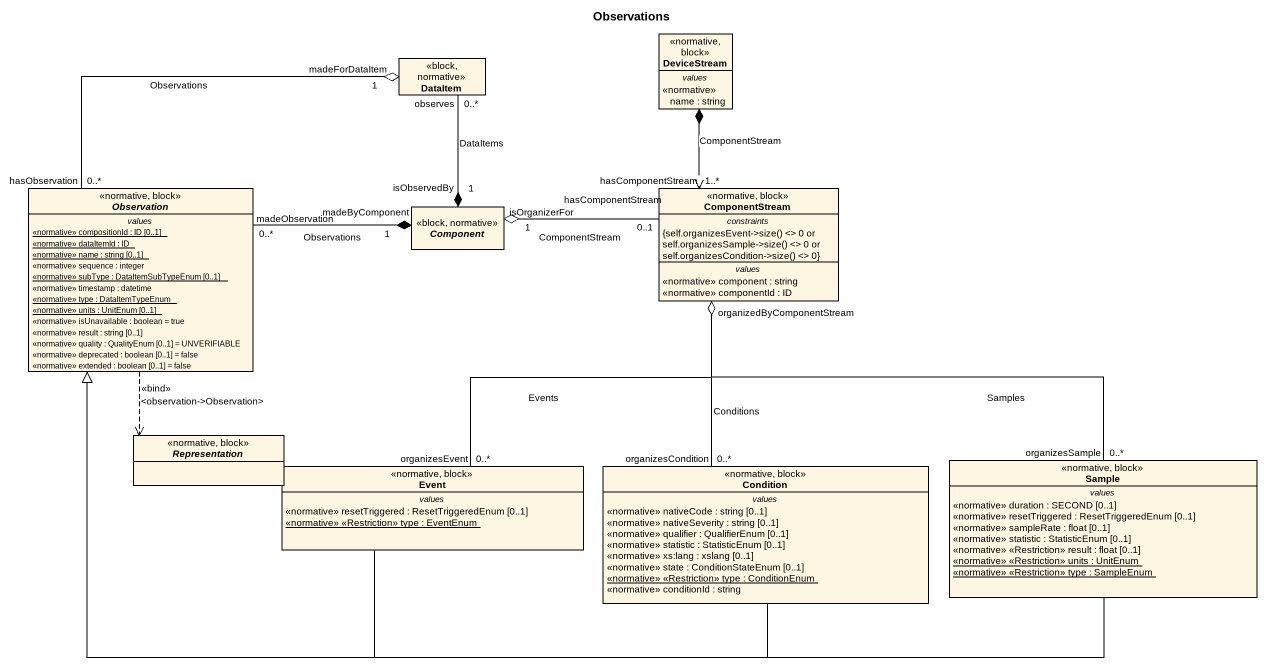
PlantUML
@startuml
title Observations
hide circle
hide empty members
class DeviceStream <<normative, block>> {
  -- values --
  <<normative>> name : string
}
class DataItem <<block, normative>>
abstract class Observation <<normative, block>> {
  -- values --
  {static} <<normative>> compositionId : ID [0..1]
  {static} <<normative>> dataItemId : ID
  {static} <<normative>> name : string [0..1]
  <<normative>> sequence : integer
  {static} <<normative>> subType : DataItemSubTypeEnum [0..1]
  <<normative>> timestamp : datetime
  {static} <<normative>> type : DataItemTypeEnum
  {static} <<normative>> units : UnitEnum [0..1]
  <<normative>> isUnavailable : boolean = true
  <<normative>> result : string [0..1]
  <<normative>> quality : QualityEnum [0..1] = UNVERIFIABLE
  <<normative>> deprecated : boolean [0..1] = false
  <<normative>> extended : boolean [0..1] = false
}
abstract class "Component" as Component_ <<block, normative>>
class ComponentStream <<normative, block>> {
  -- constraints --
  {field} {self.organizesEvent->size() <> 0 or self.organizesSample->size() <> 0 or self.organizesCondition->size() <> 0}
  -- values --
  <<normative>> component : string
  <<normative>> componentId : ID
}
abstract class Representation <<normative, block>>
class Event <<normative, block>> {
  -- values --
  <<normative>> resetTriggered : ResetTriggeredEnum [0..1]
  {static} <<normative>> <<Restriction>> type : EventEnum
}
class Condition <<normative, block>> {
  -- values --
  <<normative>> nativeCode : string [0..1]
  <<normative>> nativeSeverity : string [0..1]
  <<normative>> qualifier : QualifierEnum [0..1]
  <<normative>> statistic : StatisticEnum [0..1]
  <<normative>> xs:lang : xslang [0..1]
  <<normative>> state : ConditionStateEnum [0..1]
  {static} <<normative>> <<Restriction>> type : ConditionEnum
  <<normative>> conditionId : string
}
class Sample <<normative, block>> {
  -- values --
  <<normative>> duration : SECOND [0..1]
  <<normative>> resetTriggered : ResetTriggeredEnum [0..1]
  <<normative>> sampleRate : float [0..1]
  <<normative>> statistic : StatisticEnum [0..1]
  <<normative>> <<Restriction>> result : float [0..1]
  {static} <<normative>> <<Restriction>> units : UnitEnum
  {static} <<normative>> <<Restriction>> type : SampleEnum
}
DataItem "madeForDataItem\n1" o-- "hasObservation\n0..*" Observation : Observations
Observation ..> Representation : <<bind>>\n<observation->Observation>
Component_ "isObservedBy\n1" *-up- "observes\n0..*" DataItem : DataItems
Component_ "madeByComponent\n1" *-left- "0..*\nmadeObservation" Observation : Observations
Component_ "isOrganizerFor\n1" o-right- "hasComponentStream\n0..1" ComponentStream : ComponentStream
ComponentStream "hasComponentStream\n1..*" <-up-* DeviceStream : ComponentStream
Event -up-|> Observation
Event "organizesEvent\n0..*" -up-o ComponentStream : Events
Condition -left-|> Observation
Condition "organizesCondition\n0..*" -up-o ComponentStream : Conditions
Sample -left-|> Observation
Sample "0..*\norganizesSample" -up-o "organizedByComponentStream" ComponentStream : Samples
@enduml
